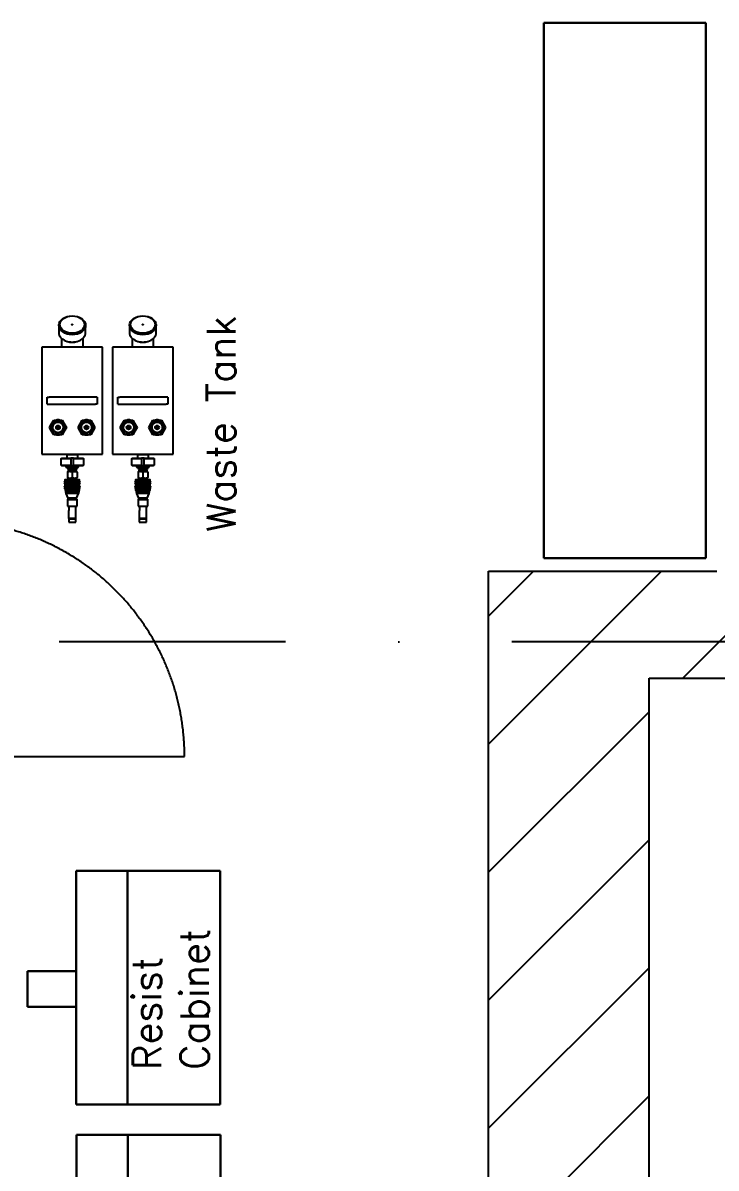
# Model space of a CAD drawing. Header units: millimetres. Extents: x -15291 to 293567, y -98510 to 49398.
# Drawn here: x 52009 to 53953, y 24826 to 28039 of the extents above; entities that cross this region are included whole.
import ezdxf

# ---------------------------------------------------------------- set-up
doc = ezdxf.new("R2010")
doc.units = ezdxf.units.MM
doc.header["$LTSCALE"] = 50
doc.header["$MEASUREMENT"] = 0
for name, pattern in [('AUSGEZOGEN', [0]), ('PHANTOM2', [1.25, 0.625, -0.125, 0.125, -0.125, 0.125, -0.125]), ('STRICHPUNKT', [25.4, 12.7, -6.35, 0, -6.35])]:
    doc.linetypes.add(name, pattern=pattern)
doc.layers.get('0').update_dxf_attribs({"linetype": 'AUSGEZOGEN'})
for name, color, linetype in [('AXEN', 3, 'STRICHPUNKT'), ('BA01', 7, 'AUSGEZOGEN'), ('DV12_Standard', 7, 'CONTINUOUS'), ('EL01', 7, 'AUSGEZOGEN'), ('EQUIP1', 7, 'AUSGEZOGEN'), ('Standard', 7, 'CONTINUOUS')]:
    doc.layers.add(name, color=color, linetype=linetype)
doc.styles.add('ROMANT', font='romant', dxfattribs={"height": 400})

# ---------------------------------------------------------------- blocks, each defined once
blk = doc.blocks.new('*X4')
at = {"color": 0}
for p, q in [((53859.2, 26200), (54405, 26745.8)), ((53315, 26015), (53800, 26500)), ((53315, 26374.2), (53440.8, 26500)), ((53315, 25655.8), (53765, 26105.8)), ((53315, 25296.6), (53765, 25746.6)), ((53315, 24937.4), (53765, 25387.4)), ((53315, 24578.2), (53765, 25028.2))]:
    blk.add_line(p, q, dxfattribs=at)

msp = doc.modelspace()

# ---------------------------------------------------------------- linework, layer by layer
at = {"layer": 'AXEN', "linetype": 'STRICHPUNKT'}
msp.add_line((74336.9, 26302), (2515, 26302), dxfattribs=at)
at = {"layer": 'BA01'}
for p, q in [((53315, 24100), (53315, 26500)), ((53765, 24400), (53765, 26200))]:
    msp.add_line(p, q, dxfattribs=at)
at = {"layer": 'BA01', "color": 7}
for p, q in [((53315, 26500), (53955, 26500)), ((53765, 26200), (55405, 26200))]:
    msp.add_line(p, q, dxfattribs=at)
at = {"layer": 'DV12_Standard', "color": 0, "linetype": 'Continuous', "ltscale": 254}
for p, q in [((52109.7, 27190.2), (52109.7, 27169.7)), ((52184.7, 27169.7), (52184.7, 27190.2)), ((52307.8, 27190.2), (52307.8, 27169.7)), ((52382.8, 27169.7), (52382.8, 27190.2)), ((52117.1, 27153.9), (52117.1, 27128.8)), ((52177.4, 27128.8), (52177.4, 27153.9)), ((52315.1, 27153.9), (52315.1, 27128.8)), ((52375.4, 27128.8), (52375.4, 27153.9)), ((52062.2, 27128.8), (52062.2, 26828.8)), ((52232.2, 27128.8), (52062.2, 27128.8)), ((52232.2, 26828.8), (52232.2, 27128.8)), ((52260.3, 27128.8), (52260.3, 26828.8)), ((52430.3, 27128.8), (52260.3, 27128.8)), ((52430.3, 26828.8), (52430.3, 27128.8)), ((52077.2, 26988.8), (52082.2, 26988.8)), ((52077.2, 26968.8), (52077.2, 26988.8)), ((52212.2, 26988.8), (52082.2, 26988.8)), ((52217.2, 26988.8), (52212.2, 26988.8)), ((52217.2, 26988.8), (52217.2, 26968.8)), ((52275.3, 26988.8), (52280.3, 26988.8)), ((52275.3, 26968.8), (52275.3, 26988.8)), ((52410.3, 26988.8), (52280.3, 26988.8)), ((52415.3, 26988.8), (52410.3, 26988.8)), ((52415.3, 26988.8), (52415.3, 26968.8)), ((52077.2, 26968.8), (52082.2, 26968.8)), ((52082.2, 26968.8), (52212.2, 26968.8)), ((52217.2, 26968.8), (52212.2, 26968.8)), ((52275.3, 26968.8), (52280.3, 26968.8)), ((52280.3, 26968.8), (52410.3, 26968.8)), ((52415.3, 26968.8), (52410.3, 26968.8)), ((52089.5, 26914), (52095.4, 26924.3)), ((52095.4, 26924.3), (52107.2, 26924.3)), ((52107.2, 26924.3), (52119.1, 26924.3)), ((52119.1, 26924.3), (52125, 26914)), ((52169.5, 26914), (52175.4, 26924.3)), ((52175.4, 26924.3), (52187.2, 26924.3)), ((52187.2, 26924.3), (52199.1, 26924.3)), ((52199.1, 26924.3), (52205, 26914)), ((52287.5, 26914), (52293.4, 26924.3)), ((52293.4, 26924.3), (52305.3, 26924.3)), ((52305.3, 26924.3), (52317.1, 26924.3)), ((52317.1, 26924.3), (52323, 26914)), ((52367.5, 26914), (52373.4, 26924.3)), ((52373.4, 26924.3), (52385.3, 26924.3)), ((52385.3, 26924.3), (52397.1, 26924.3)), ((52397.1, 26924.3), (52403, 26914)), ((52083.6, 26903.8), (52089.5, 26914)), ((52089.5, 26893.5), (52083.6, 26903.8)), ((52095.4, 26883.3), (52089.5, 26893.5)), ((52125, 26893.5), (52119.1, 26883.3)), ((52125, 26914), (52130.9, 26903.8)), ((52130.9, 26903.8), (52125, 26893.5)), ((52163.6, 26903.8), (52169.5, 26914)), ((52169.5, 26893.5), (52163.6, 26903.8)), ((52175.4, 26883.3), (52169.5, 26893.5)), ((52205, 26893.5), (52199.1, 26883.3)), ((52205, 26914), (52210.9, 26903.8)), ((52210.9, 26903.8), (52205, 26893.5)), ((52281.6, 26903.8), (52287.5, 26914)), ((52287.5, 26893.5), (52281.6, 26903.8)), ((52293.4, 26883.3), (52287.5, 26893.5)), ((52323, 26893.5), (52317.1, 26883.3)), ((52323, 26914), (52328.9, 26903.8)), ((52328.9, 26903.8), (52323, 26893.5)), ((52361.6, 26903.8), (52367.5, 26914)), ((52367.5, 26893.5), (52361.6, 26903.8)), ((52373.4, 26883.3), (52367.5, 26893.5)), ((52403, 26893.5), (52397.1, 26883.3)), ((52403, 26914), (52408.9, 26903.8)), ((52408.9, 26903.8), (52403, 26893.5)), ((52107.2, 26883.3), (52095.4, 26883.3)), ((52119.1, 26883.3), (52107.2, 26883.3)), ((52187.2, 26883.3), (52175.4, 26883.3)), ((52199.1, 26883.3), (52187.2, 26883.3)), ((52305.3, 26883.3), (52293.4, 26883.3)), ((52317.1, 26883.3), (52305.3, 26883.3)), ((52385.3, 26883.3), (52373.4, 26883.3)), ((52397.1, 26883.3), (52385.3, 26883.3)), ((52062.2, 26828.8), (52232.2, 26828.8)), ((52132.7, 26828.8), (52131.7, 26827.8)), ((52131.7, 26827.8), (52162.7, 26827.8)), ((52131.7, 26827.8), (52131.7, 26817.8)), ((52162.7, 26827.8), (52161.7, 26828.8)), ((52162.7, 26817.8), (52162.7, 26827.8)), ((52260.3, 26828.8), (52430.3, 26828.8)), ((52330.8, 26828.8), (52329.8, 26827.8)), ((52329.8, 26827.8), (52360.8, 26827.8)), ((52329.8, 26827.8), (52329.8, 26817.8)), ((52360.8, 26827.8), (52359.8, 26828.8)), ((52360.8, 26817.8), (52360.8, 26827.8)), ((52116, 26816.8), (52117, 26817.8)), ((52116, 26797.8), (52116, 26816.8)), ((52116, 26816.8), (52143.2, 26816.8)), ((52117, 26796.8), (52116, 26797.8)), ((52116, 26797.8), (52143.2, 26797.8)), ((52117, 26817.8), (52143.2, 26817.8)), ((52117, 26796.8), (52143.2, 26796.8)), ((52129.3, 26796.8), (52129.3, 26792.6)), ((52151.2, 26817.8), (52143.2, 26817.8)), ((52143.2, 26817.8), (52143.2, 26816.8)), ((52143.2, 26816.8), (52143.2, 26797.8)), ((52143.2, 26797.8), (52143.2, 26796.8)), ((52143.2, 26796.8), (52151.2, 26796.8)), ((52151.2, 26817.8), (52177.5, 26817.8)), ((52151.2, 26816.8), (52151.2, 26817.8)), ((52151.2, 26797.8), (52151.2, 26816.8)), ((52151.2, 26816.8), (52178.5, 26816.8)), ((52151.2, 26796.8), (52151.2, 26797.8)), ((52151.2, 26797.8), (52178.5, 26797.8)), ((52151.2, 26796.8), (52177.5, 26796.8)), ((52165.2, 26792.6), (52165.2, 26796.8)), ((52177.5, 26817.8), (52178.5, 26816.8)), ((52178.5, 26797.8), (52177.5, 26796.8)), ((52178.5, 26816.8), (52178.5, 26797.8)), ((52314, 26816.8), (52315, 26817.8)), ((52314, 26797.8), (52314, 26816.8)), ((52314, 26816.8), (52341.3, 26816.8)), ((52315, 26796.8), (52314, 26797.8)), ((52314, 26797.8), (52341.3, 26797.8)), ((52315, 26817.8), (52341.3, 26817.8)), ((52315, 26796.8), (52341.3, 26796.8)), ((52327.3, 26796.8), (52327.3, 26792.6)), ((52349.3, 26817.8), (52341.3, 26817.8)), ((52341.3, 26817.8), (52341.3, 26816.8)), ((52341.3, 26816.8), (52341.3, 26797.8)), ((52341.3, 26797.8), (52341.3, 26796.8)), ((52341.3, 26796.8), (52349.3, 26796.8)), ((52349.3, 26817.8), (52375.5, 26817.8)), ((52349.3, 26816.8), (52349.3, 26817.8)), ((52349.3, 26797.8), (52349.3, 26816.8)), ((52349.3, 26816.8), (52376.5, 26816.8)), ((52349.3, 26796.8), (52349.3, 26797.8)), ((52349.3, 26797.8), (52376.5, 26797.8)), ((52349.3, 26796.8), (52375.5, 26796.8)), ((52363.2, 26792.6), (52363.2, 26796.8)), ((52375.5, 26817.8), (52376.5, 26816.8)), ((52376.5, 26797.8), (52375.5, 26796.8)), ((52376.5, 26816.8), (52376.5, 26797.8)), ((52129.3, 26792.6), (52165.2, 26792.6)), ((52129.3, 26792.6), (52134.7, 26788.8)), ((52140.5, 26779.8), (52133.7, 26779.8)), ((52133.7, 26779.8), (52133.7, 26778.6)), ((52133.7, 26778.6), (52133.7, 26763)), ((52133.7, 26763), (52133.7, 26761.8)), ((52134.7, 26788.8), (52159.7, 26788.8)), ((52134.7, 26788.8), (52134.7, 26785.8)), ((52134.7, 26785.8), (52159.7, 26785.8)), ((52134.7, 26785.8), (52135.7, 26784.8)), ((52135.7, 26784.8), (52158.7, 26784.8)), ((52136.6, 26784.8), (52136.6, 26779.8)), ((52140.5, 26779.8), (52154, 26779.8)), ((52147.2, 26778.6), (52147.2, 26763)), ((52154, 26779.8), (52160.7, 26779.8)), ((52157.9, 26779.8), (52157.9, 26784.8)), ((52158.7, 26784.8), (52159.7, 26785.8)), ((52159.7, 26788.8), (52165.2, 26792.6)), ((52159.7, 26785.8), (52159.7, 26788.8)), ((52160.7, 26778.6), (52160.7, 26779.8)), ((52160.7, 26778.6), (52160.7, 26763)), ((52160.7, 26761.8), (52160.7, 26763)), ((52327.3, 26792.6), (52363.2, 26792.6)), ((52327.3, 26792.6), (52332.8, 26788.8)), ((52338.5, 26779.8), (52331.8, 26779.8)), ((52331.8, 26779.8), (52331.8, 26778.6)), ((52331.8, 26778.6), (52331.8, 26763)), ((52331.8, 26763), (52331.8, 26761.8)), ((52332.8, 26788.8), (52357.8, 26788.8)), ((52332.8, 26788.8), (52332.8, 26785.8)), ((52332.8, 26785.8), (52357.8, 26785.8)), ((52332.8, 26785.8), (52333.8, 26784.8)), ((52333.8, 26784.8), (52356.8, 26784.8)), ((52334.6, 26784.8), (52334.6, 26779.8)), ((52338.5, 26779.8), (52352, 26779.8)), ((52345.3, 26778.6), (52345.3, 26763)), ((52352, 26779.8), (52358.8, 26779.8)), ((52355.9, 26779.8), (52355.9, 26784.8)), ((52356.8, 26784.8), (52357.8, 26785.8)), ((52357.8, 26788.8), (52363.2, 26792.6)), ((52357.8, 26785.8), (52357.8, 26788.8)), ((52358.8, 26778.6), (52358.8, 26779.8)), ((52358.8, 26778.6), (52358.8, 26763)), ((52358.8, 26761.8), (52358.8, 26763)), ((52124.9, 26748.5), (52126.5, 26744.5)), ((52169.5, 26748.5), (52124.9, 26748.5)), ((52124.9, 26739.5), (52126.5, 26735.6)), ((52169.5, 26739.5), (52124.9, 26739.5)), ((52169.5, 26735.5), (52124.9, 26735.5)), ((52124.9, 26735.5), (52127, 26731.5)), ((52125, 26752.5), (52126.5, 26748.6)), ((52169.5, 26752.5), (52125, 26752.5)), ((52126.5, 26755.8), (52126.5, 26752.5)), ((52126.5, 26755.8), (52167.9, 26755.8)), ((52168, 26748.6), (52126.5, 26748.6)), ((52126.5, 26744.5), (52126.5, 26739.5)), ((52168, 26744.5), (52126.5, 26744.5)), ((52168, 26735.6), (52126.5, 26735.6)), ((52167.5, 26731.5), (52127, 26731.5)), ((52127, 26731.5), (52127, 26727.7)), ((52166.9, 26756.8), (52127.5, 26756.8)), ((52133.7, 26761.8), (52140.5, 26761.8)), ((52134.4, 26759.3), (52134.4, 26756.8)), ((52160.1, 26759.3), (52134.4, 26759.3)), ((52134.9, 26761.8), (52134.9, 26759.3)), ((52140.5, 26761.8), (52154, 26761.8)), ((52154, 26761.8), (52160.7, 26761.8)), ((52159.5, 26759.3), (52159.5, 26761.8)), ((52160.1, 26756.8), (52160.1, 26759.3)), ((52167.5, 26731.5), (52169.5, 26735.5)), ((52167.5, 26727.7), (52167.5, 26731.5)), ((52167.9, 26752.5), (52167.9, 26755.8)), ((52168, 26748.6), (52169.5, 26752.5)), ((52168, 26744.5), (52169.5, 26748.5)), ((52168, 26739.5), (52168, 26744.5)), ((52168, 26735.6), (52169.5, 26739.5)), ((52323, 26752.5), (52324.5, 26748.6)), ((52367.5, 26752.5), (52323, 26752.5)), ((52323, 26748.5), (52324.5, 26744.5)), ((52367.6, 26748.5), (52323, 26748.5)), ((52323, 26739.5), (52324.5, 26735.6)), ((52367.6, 26739.5), (52323, 26739.5)), ((52367.6, 26735.5), (52323, 26735.5)), ((52323, 26735.5), (52325, 26731.5)), ((52324.5, 26755.8), (52324.5, 26752.5)), ((52324.5, 26755.8), (52366, 26755.8)), ((52366, 26748.6), (52324.5, 26748.6)), ((52324.5, 26744.5), (52324.5, 26739.5)), ((52366, 26744.5), (52324.5, 26744.5)), ((52366, 26735.6), (52324.5, 26735.6)), ((52365.5, 26731.5), (52325, 26731.5)), ((52325, 26731.5), (52325, 26727.7)), ((52365, 26756.8), (52325.5, 26756.8)), ((52331.8, 26761.8), (52338.5, 26761.8)), ((52332.4, 26759.3), (52332.4, 26756.8)), ((52358.1, 26759.3), (52332.4, 26759.3)), ((52333, 26761.8), (52333, 26759.3)), ((52338.5, 26761.8), (52352, 26761.8)), ((52352, 26761.8), (52358.8, 26761.8)), ((52357.6, 26759.3), (52357.6, 26761.8)), ((52358.1, 26756.8), (52358.1, 26759.3)), ((52365.5, 26731.5), (52367.6, 26735.5)), ((52365.5, 26727.7), (52365.5, 26731.5)), ((52366, 26752.5), (52366, 26755.8)), ((52366, 26748.6), (52367.5, 26752.5)), ((52366, 26744.5), (52367.6, 26748.5)), ((52366, 26739.5), (52366, 26744.5)), ((52366, 26735.6), (52367.6, 26739.5)), ((52167.5, 26727.7), (52127, 26727.7)), ((52127.2, 26727.5), (52167.3, 26727.5)), ((52128.2, 26727.5), (52128.2, 26721)), ((52166.2, 26721), (52128.2, 26721)), ((52128.2, 26721), (52129.2, 26720.5)), ((52165.2, 26720.5), (52129.2, 26720.5)), ((52129.2, 26720.5), (52129.2, 26718)), ((52165.2, 26718), (52129.2, 26718)), ((52129.2, 26718), (52135, 26705.5)), ((52133.7, 26702.5), (52133.7, 26701.9)), ((52133.7, 26702.5), (52160.7, 26702.5)), ((52133.7, 26701.9), (52133.7, 26683)), ((52133.7, 26701.9), (52160.7, 26701.9)), ((52159.5, 26705.5), (52135, 26705.5)), ((52135, 26705.5), (52135, 26702.5)), ((52159.5, 26705.5), (52165.2, 26718)), ((52159.5, 26702.5), (52159.5, 26705.5)), ((52160.7, 26701.9), (52160.7, 26702.5)), ((52160.7, 26683), (52160.7, 26701.9)), ((52165.2, 26720.5), (52166.2, 26721)), ((52165.2, 26718), (52165.2, 26720.5)), ((52166.2, 26721), (52166.2, 26727.5)), ((52365.5, 26727.7), (52325, 26727.7)), ((52325.2, 26727.5), (52365.3, 26727.5)), ((52326.3, 26727.5), (52326.3, 26721)), ((52364.3, 26721), (52326.3, 26721)), ((52326.3, 26721), (52327.3, 26720.5)), ((52363.3, 26720.5), (52327.3, 26720.5)), ((52327.3, 26720.5), (52327.3, 26718)), ((52363.3, 26718), (52327.3, 26718)), ((52327.3, 26718), (52333, 26705.5)), ((52331.8, 26702.5), (52331.8, 26701.9)), ((52331.8, 26702.5), (52358.8, 26702.5)), ((52331.8, 26701.9), (52331.8, 26683)), ((52331.8, 26701.9), (52358.8, 26701.9)), ((52357.5, 26705.5), (52333, 26705.5)), ((52333, 26705.5), (52333, 26702.5)), ((52357.5, 26705.5), (52363.3, 26718)), ((52357.5, 26702.5), (52357.5, 26705.5)), ((52358.8, 26701.9), (52358.8, 26702.5)), ((52358.8, 26683), (52358.8, 26701.9)), ((52363.3, 26720.5), (52364.3, 26721)), ((52363.3, 26718), (52363.3, 26720.5)), ((52364.3, 26721), (52364.3, 26727.5)), ((52133.7, 26683), (52133.7, 26682.5)), ((52133.7, 26683), (52160.7, 26683)), ((52133.7, 26682.5), (52160.7, 26682.5)), ((52136.7, 26682.5), (52136.7, 26680.5)), ((52137.7, 26680.5), (52136.7, 26680.5)), ((52137.7, 26670.5), (52136.7, 26670.5)), ((52136.7, 26670.5), (52136.7, 26649.3)), ((52137.7, 26680.5), (52137.7, 26670.5)), ((52156.7, 26680.5), (52156.7, 26670.5)), ((52156.7, 26680.5), (52157.7, 26680.5)), ((52157.7, 26670.5), (52156.7, 26670.5)), ((52157.7, 26680.5), (52157.7, 26682.5)), ((52157.7, 26649.3), (52157.7, 26670.5)), ((52160.7, 26682.5), (52160.7, 26683)), ((52331.8, 26683), (52331.8, 26682.5)), ((52331.8, 26683), (52358.8, 26683)), ((52331.8, 26682.5), (52358.8, 26682.5)), ((52334.8, 26682.5), (52334.8, 26680.5)), ((52335.8, 26680.5), (52334.8, 26680.5)), ((52335.8, 26670.5), (52334.8, 26670.5)), ((52334.8, 26670.5), (52334.8, 26649.3)), ((52335.8, 26680.5), (52335.8, 26670.5)), ((52354.8, 26680.5), (52354.8, 26670.5)), ((52354.8, 26680.5), (52355.8, 26680.5)), ((52355.8, 26670.5), (52354.8, 26670.5)), ((52355.8, 26680.5), (52355.8, 26682.5)), ((52355.8, 26649.3), (52355.8, 26670.5)), ((52358.8, 26682.5), (52358.8, 26683)), ((52136.7, 26649.3), (52137.2, 26647.5)), ((52136.7, 26649.3), (52157.7, 26649.3)), ((52137.2, 26647.5), (52137.2, 26638)), ((52137.2, 26647.5), (52157.2, 26647.5)), ((52137.2, 26638), (52137.7, 26637.5)), ((52137.2, 26638), (52157.2, 26638)), ((52137.7, 26637.5), (52156.7, 26637.5)), ((52156.7, 26637.5), (52157.2, 26638)), ((52157.2, 26647.5), (52157.7, 26649.3)), ((52157.2, 26638), (52157.2, 26647.5)), ((52334.8, 26649.3), (52335.3, 26647.5)), ((52334.8, 26649.3), (52355.8, 26649.3)), ((52335.3, 26647.5), (52335.3, 26638)), ((52335.3, 26647.5), (52355.3, 26647.5)), ((52335.3, 26638), (52335.8, 26637.5)), ((52335.3, 26638), (52355.3, 26638)), ((52335.8, 26637.5), (52354.8, 26637.5)), ((52354.8, 26637.5), (52355.3, 26638)), ((52355.3, 26647.5), (52355.8, 26649.3)), ((52355.3, 26638), (52355.3, 26647.5))]:
    msp.add_line(p, q, dxfattribs=at)
for centre, radius in [((52107.2, 26903.8), 16), ((52107.2, 26903.8), 15.5), ((52107.2, 26903.8), 15), ((52107.2, 26903.8), 5.5), ((52107.2, 26903.8), 3.25), ((52187.2, 26903.8), 16), ((52187.2, 26903.8), 15.5), ((52187.2, 26903.8), 15), ((52187.2, 26903.8), 5.5), ((52187.2, 26903.8), 3.25), ((52305.3, 26903.8), 16), ((52305.3, 26903.8), 15.5), ((52305.3, 26903.8), 15), ((52305.3, 26903.8), 5.5), ((52305.3, 26903.8), 3.25), ((52385.3, 26903.8), 16), ((52385.3, 26903.8), 15.5), ((52385.3, 26903.8), 15), ((52385.3, 26903.8), 5.5), ((52385.3, 26903.8), 3.25)]:
    msp.add_circle(centre, radius, dxfattribs=at)
for centre, radius, start, end in [((52107.2, 26903.8), 20.5, 90, 150), ((52107.2, 26903.8), 21, 90, 101.8716), ((52107.2, 26903.8), 21, 78.1668, 90), ((52107.2, 26903.8), 20.5, 30, 90), ((52187.2, 26903.8), 20.5, 90, 150), ((52187.2, 26903.8), 21, 90, 101.8716), ((52187.2, 26903.8), 21, 78.1668, 90), ((52187.2, 26903.8), 20.5, 30, 90), ((52305.3, 26903.8), 20.5, 90, 150), ((52305.3, 26903.8), 21, 90, 101.8716), ((52305.3, 26903.8), 21, 78.1668, 90), ((52305.3, 26903.8), 20.5, 30, 90), ((52385.3, 26903.8), 20.5, 90, 150), ((52385.3, 26903.8), 21, 90, 101.8716), ((52385.3, 26903.8), 21, 78.1668, 90), ((52385.3, 26903.8), 20.5, 30, 90), ((52107.2, 26903.8), 20.5, 150, 210), ((52107.2, 26903.8), 21, 137.9607, 161.9143), ((52107.2, 26903.8), 21, 198.1906, 221.8585), ((52107.2, 26903.8), 20.5, 210, 270), ((52107.2, 26903.8), 15.4, 345, 285), ((52107.2, 26903.8), 20.5, 270, 330), ((52107.2, 26903.8), 21, 18.0144, 41.9606), ((52107.2, 26903.8), 21, 318.1788, 341.8457), ((52107.2, 26903.8), 20.5, 330, 30), ((52187.2, 26903.8), 20.5, 150, 210), ((52187.2, 26903.8), 21, 137.9607, 161.9143), ((52187.2, 26903.8), 21, 198.1906, 221.8585), ((52187.2, 26903.8), 20.5, 210, 270), ((52187.2, 26903.8), 15.4, 345, 285), ((52187.2, 26903.8), 20.5, 270, 330), ((52187.2, 26903.8), 21, 18.0144, 41.9606), ((52187.2, 26903.8), 21, 318.1788, 341.8457), ((52187.2, 26903.8), 20.5, 330, 30), ((52305.3, 26903.8), 20.5, 150, 210), ((52305.3, 26903.8), 21, 137.9607, 161.9143), ((52305.3, 26903.8), 21, 198.1906, 221.8585), ((52305.3, 26903.8), 20.5, 210, 270), ((52305.3, 26903.8), 15.4, 345, 285), ((52305.3, 26903.8), 20.5, 270, 330), ((52305.3, 26903.8), 21, 18.0144, 41.9606), ((52305.3, 26903.8), 21, 318.1788, 341.8457), ((52305.3, 26903.8), 20.5, 330, 30), ((52385.3, 26903.8), 20.5, 150, 210), ((52385.3, 26903.8), 21, 137.9607, 161.9143), ((52385.3, 26903.8), 21, 198.1906, 221.8585), ((52385.3, 26903.8), 20.5, 210, 270), ((52385.3, 26903.8), 15.4, 345, 285), ((52385.3, 26903.8), 20.5, 270, 330), ((52385.3, 26903.8), 21, 18.0144, 41.9606), ((52385.3, 26903.8), 21, 318.1788, 341.8457), ((52385.3, 26903.8), 20.5, 330, 30), ((52107.2, 26903.8), 21, 257.9882, 281.9369), ((52187.2, 26903.8), 21, 257.9882, 281.9369), ((52305.3, 26903.8), 21, 257.9882, 281.9369), ((52385.3, 26903.8), 21, 257.9882, 281.9369), ((52140.8, 26758.6), 21.1, 90.7917, 109.4644), ((52140.7, 26782.6), 20.8, 250.3966, 269.3472), ((52140.3, 26758.9), 20.8, 70.3966, 89.3472), ((52140.2, 26782.9), 21.1, 270.7917, 289.4644), ((52154.3, 26758.6), 21.1, 90.7917, 109.4644), ((52154.2, 26782.6), 20.8, 250.3966, 269.3472), ((52153.8, 26758.9), 20.8, 70.3966, 89.3472), ((52153.7, 26782.9), 21.1, 270.7917, 289.4644), ((52338.8, 26758.6), 21.1, 90.7917, 109.4644), ((52338.7, 26782.6), 20.8, 250.3966, 269.3472), ((52338.3, 26758.9), 20.8, 70.3966, 89.3472), ((52338.2, 26782.9), 21.1, 270.7917, 289.4644), ((52352.3, 26758.6), 21.1, 90.7917, 109.4644), ((52352.2, 26782.6), 20.8, 250.3966, 269.3472), ((52351.8, 26758.9), 20.8, 70.3966, 89.3472), ((52351.7, 26782.9), 21.1, 270.7917, 289.4644), ((52127.5, 26755.8), 1, 90, 180), ((52166.9, 26755.8), 1, 0, 90), ((52325.5, 26755.8), 1, 90, 180), ((52365, 26755.8), 1, 0, 90), ((52127.2, 26727.7), 0.2, 180, 270), ((52167.3, 26727.7), 0.2, 270, 0), ((52325.2, 26727.7), 0.2, 180, 270), ((52365.3, 26727.7), 0.2, 270, 0)]:
    msp.add_arc(centre, radius, start, end, dxfattribs=at)
for centre, major_axis in [((52147.2, 27190.2), (37.5, 0)), ((52147.2, 27192.3), (-34.5, 0)), ((52345.3, 27190.2), (37.5, 0)), ((52345.3, 27192.3), (-34.5, 0)), ((52147.2, 27192.3), (-1, 0)), ((52345.3, 27192.3), (-1, 0))]:
    msp.add_ellipse(centre, major_axis=major_axis, ratio=0.707107, dxfattribs=at)
for centre, major_axis, start_param, end_param in [((52147.2, 27169.7), (-37.5, 0), 0, 3.141593), ((52345.3, 27169.7), (-37.5, 0), 0, 3.141593), ((52147.2, 27164), (30.1, 0), 4.256948, 5.16783), ((52147.2, 27164), (29.8, 0), 4.400765, 5.024013), ((52345.3, 27164), (30.1, 0), 4.256948, 5.16783), ((52345.3, 27164), (29.8, 0), 4.400765, 5.024013)]:
    msp.add_ellipse(centre, major_axis=major_axis, ratio=0.707107, start_param=start_param, end_param=end_param, dxfattribs=at)
at = {"layer": 'EL01', "linetype": 'Continuous', "lineweight": 30}
for p, q in [((53924.3, 28038.6), (53469.7, 28038.6)), ((53469.7, 28038.6), (53469.7, 26536.6)), ((53924.3, 28038.6), (53924.3, 26536.6)), ((53924.3, 26536.6), (53469.7, 26536.6))]:
    msp.add_line(p, q, dxfattribs=at)
at = {"layer": 'EL01', "color": 0, "linetype": 'Continuous', "lineweight": 30}
for p, q in [((52158.5, 25659.7), (52562.5, 25659.7)), ((52158.5, 25659.7), (52158.5, 25004.1)), ((52302, 25659.7), (52302, 25004.1)), ((52562.5, 25659.7), (52562.5, 25004.1)), ((52155.3, 25377.9), (52021.7, 25377.9)), ((52021.7, 25277.8), (52021.7, 25377.9)), ((52155.3, 25277.8), (52021.7, 25277.8)), ((52158.5, 25004.1), (52562.5, 25004.1)), ((52159.2, 24918.8), (52563.2, 24918.8)), ((52159.2, 24918.8), (52159.2, 24263.2)), ((52302.7, 24918.8), (52302.7, 24263.2)), ((52563.2, 24918.8), (52563.2, 24263.2))]:
    msp.add_line(p, q, dxfattribs=at)
at = {"layer": 'Standard', "color": 4, "linetype": 'PHANTOM2', "ltscale": 254}
msp.add_line((51802.3, 25980.1), (52462.1, 25980.1), dxfattribs=at)
at = {"layer": 'Standard', "color": 3, "linetype": 'Continuous', "lineweight": 0, "ltscale": 254}
msp.add_line((52462.1, 25980.1), (52455.2, 25980.1), dxfattribs=at)
at = {"layer": 'Standard', "color": 0, "linetype": 'PHANTOM2', "ltscale": 254}
msp.add_arc((51802.3, 25980.1), 659.8, 0, 89.3053, dxfattribs=at)
at = {"layer": 'Standard', "color": 3, "linetype": 'Continuous', "lineweight": 0, "ltscale": 254}
msp.add_arc((51802.3, 25980.1), 659.8, 0, 8.3037, dxfattribs=at)

# ---------------------------------------------------------------- block references
at = {"layer": 'BA01'}
msp.add_blockref('*X4', (0, 0), dxfattribs=at)

# ---------------------------------------------------------------- texts
at = {"layer": 'EQUIP1', "color": 0, "char_height": 80, "attachment_point": 1, "rotation": 90, "style": 'ROMANT'}
for s, insert, width in [('{\\Fsimplex|c0;Waste Tank}', (52524.8, 26610.3), 779.801), ('{\\Fsimplex|c0;Resist\\PCabinet}', (52317, 25101), 578.89)]:
    msp.add_mtext(s, dxfattribs=dict(at, insert=insert, width=width))

doc.saveas('drawing.dxf')
